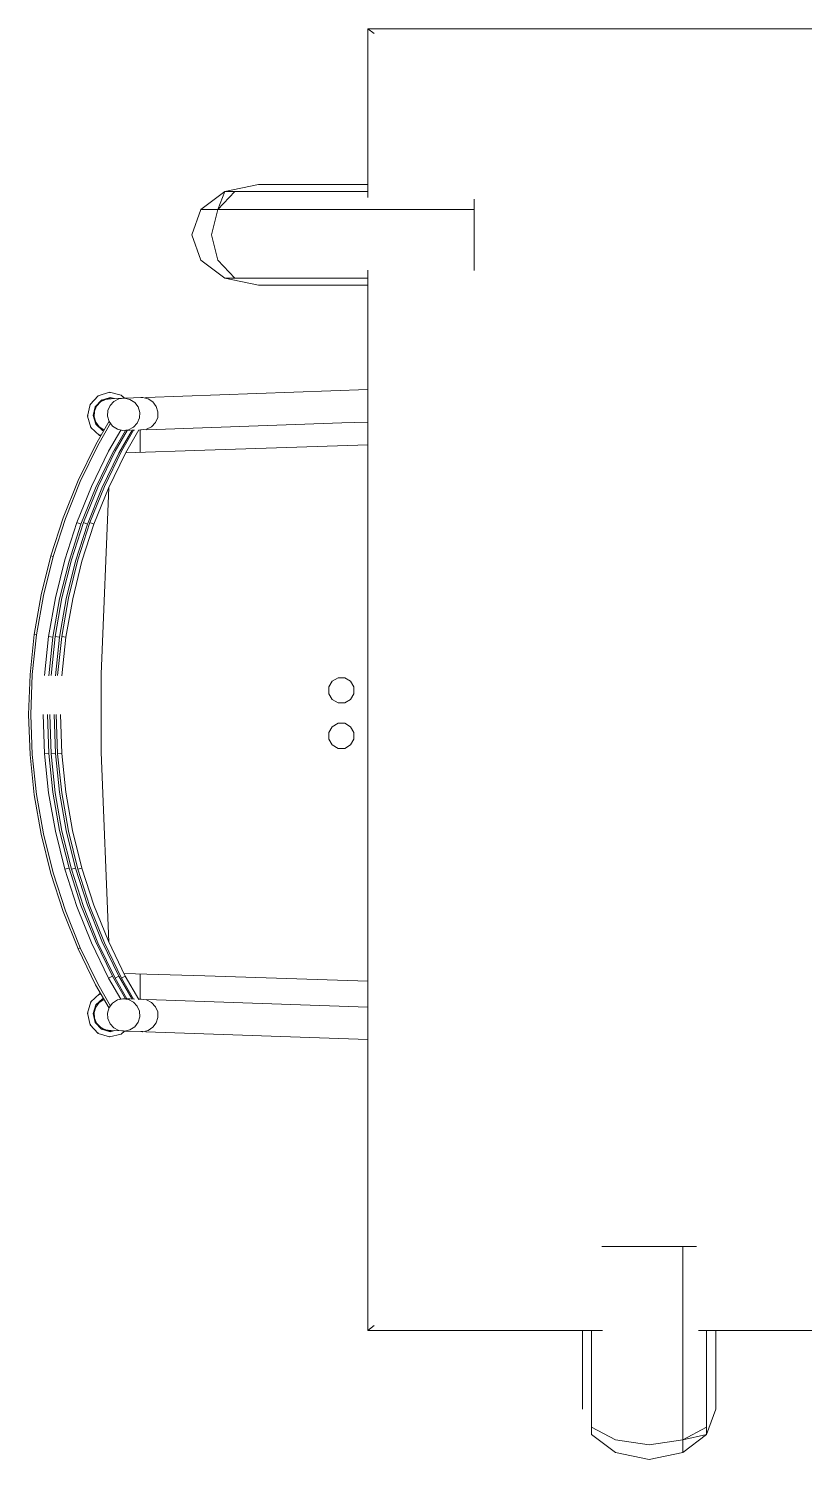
# Model space of a CAD drawing. Header units: millimetres. Extents: x 3103 to 179340, y -10977 to 70536.
# Drawn here: x 46766 to 47401, y 32540 to 33712 of the extents above; entities that cross this region are included whole.
import ezdxf

# ---------------------------------------------------------------- set-up
doc = ezdxf.new("R2010")
doc.units = ezdxf.units.MM
doc.header["$LTSCALE"] = 0.5
doc.layers.add('MEBEL', color=1, linetype='Continuous')

# ---------------------------------------------------------------- blocks, each defined once
blk = doc.blocks.new('ms_12')
at = {"layer": 'MEBEL', "linetype": 'Continuous', "lineweight": 0}
for p, q in [((277.1, 407.1), (277.1, 545.3)), ((277.1, 545.3), (282.4, 541.3)), ((1422.4, 545.3), (277.1, 545.3)), ((160.1, 412), (140.5, 397.3)), ((154.3, 397.3), (168.2, 412)), ((154.3, 397.3), (160.1, 412)), ((160.1, 412), (187.7, 417.7)), ((168.2, 412), (160.1, 412)), ((168.2, 412), (277.1, 412)), ((187.7, 417.7), (277.1, 417.7)), ((364.4, 397.3), (364.4, 405.8)), ((133.1, 376.5), (140.5, 397.3)), ((140.5, 397.3), (154.3, 397.3)), ((149.1, 376.5), (154.3, 397.3)), ((154.3, 397.3), (364.4, 397.3)), ((364.4, 397.3), (364.4, 347.2)), ((140.5, 355.7), (133.1, 376.5)), ((154.3, 355.7), (149.1, 376.5)), ((160.1, 341), (140.5, 355.7)), ((168.2, 341), (154.3, 355.7)), ((187.7, 335.3), (160.1, 341)), ((160.1, 341), (277.1, 341)), ((277.1, -520.7), (277.1, 347.5)), ((277.1, 335.3), (187.7, 335.3)), ((56.3, 244.7), (65.6, 247.5)), ((65.6, 247.5), (75.1, 245.3)), ((65.8, 247.1), (65.6, 247.5)), ((95.3, 243.4), (277.1, 249.7)), ((47.5, 228.1), (49.7, 237.5)), ((49.7, 237.5), (56.3, 244.7)), ((49.7, 237.5), (50.3, 237.4)), ((52.3, 228.4), (54, 235.6)), ((53.3, 232), (55.1, 236.3)), ((54, 235.6), (59, 241.1)), ((55.1, 236.3), (58.2, 239.6)), ((56.3, 244.7), (56.7, 244.3)), ((58.2, 239.6), (62.3, 241.7)), ((58.5, 240.5), (62, 241.6)), ((58.5, 240.5), (59.6, 241.3)), ((59, 241.1), (66.1, 243.2)), ((62.3, 241.7), (66.9, 242.3)), ((62.6, 241.8), (65.4, 242.6)), ((64.4, 232.5), (66.1, 236.7)), ((65.4, 242.6), (66.9, 242.3)), ((66.1, 243.2), (69.7, 242.4)), ((66.1, 236.7), (69.3, 240.1)), ((66.9, 242.3), (77.1, 242.7)), ((69.3, 240.1), (73.4, 242.2)), ((73.4, 242.2), (77.9, 242.8)), ((75.1, 245.3), (75, 244.9)), ((77.6, 242.7), (75.1, 245.3)), ((75.1, 245.3), (77.8, 242.7)), ((77.9, 242.8), (92.7, 243.2)), ((77.9, 242.8), (82.4, 241.7)), ((82.4, 241.7), (86.3, 239.2)), ((86.3, 239.2), (89, 235.5)), ((89, 235.5), (90.4, 231.1)), ((91.2, 243.2), (92.9, 243.2)), ((92.7, 243.2), (92.9, 243.2)), ((92.9, 243.2), (97.3, 242.2)), ((95.4, 242.6), (95.3, 243.4)), ((97.3, 242.2), (101.2, 239.6)), ((101.2, 239.6), (104, 236)), ((104, 236), (105.3, 231.6)), ((47.5, 228.1), (48.2, 228.2)), ((50.4, 218.8), (47.5, 228.1)), ((54.5, 221.3), (52.3, 228.4)), ((53, 227.4), (53.3, 232)), ((54.4, 223), (53, 227.4)), ((54.4, 204.9), (65.3, 224)), ((57.2, 219.3), (54.4, 223)), ((64.1, 227.9), (64.4, 232.5)), ((65.4, 223.5), (64.1, 227.9)), ((68.2, 219.8), (65.4, 223.5)), ((90.1, 226.5), (88.3, 222.3)), ((90.4, 231.1), (90.1, 226.5)), ((103.3, 222.7), (100.1, 219.3)), ((105.1, 227), (103.3, 222.7)), ((105.3, 231.6), (105.1, 227)), ((277.1, 223.1), (255.8, 222.4)), ((50.4, 218.8), (51, 219.1)), ((57.5, 212.1), (50.4, 218.8)), ((59.9, 216.2), (54.5, 221.3)), ((56, 204), (66.4, 222.2)), ((61, 216.8), (57.2, 219.3)), ((57.5, 212.1), (57.9, 212.6)), ((58.4, 211.9), (57.5, 212.1)), ((57.9, 212.6), (58.7, 212.5)), ((60.7, 216), (59.9, 216.2)), ((61.2, 216.8), (61, 216.8)), ((64.9, 199.4), (74.9, 216.6)), ((68, 197.7), (78.7, 216.3)), ((72.1, 217.3), (68.2, 219.8)), ((70.3, 199.4), (80, 216.3)), ((76.5, 216.2), (72.1, 217.3)), ((73.4, 197.7), (84.2, 216.6)), ((75.6, 199.4), (85.4, 216.5)), ((81.1, 216.8), (76.5, 216.2)), ((76.5, 216.2), (82.9, 216.4)), ((78.7, 197.7), (89.7, 216.9)), ((85.2, 218.9), (81.1, 216.8)), ((84.1, 216.5), (86.2, 216.5)), ((88.3, 222.3), (85.2, 218.9)), ((89.5, 216.6), (91, 216.7)), ((91.3, 216.7), (89.5, 216.6)), ((90.8, 198.4), (90.8, 216.7)), ((91.5, 216.7), (91.3, 216.7)), ((96, 217.2), (91.5, 216.7)), ((100.1, 219.3), (96, 217.2)), ((255.8, 222.4), (96.3, 216.8)), ((96.3, 216.8), (96.3, 217.4)), ((40, 175.3), (54.4, 204.9)), ((41.7, 174.6), (56, 204)), ((50.9, 170.5), (64.9, 199.4)), ((56.3, 170.5), (70.3, 199.4)), ((61.6, 170.5), (75.6, 199.4)), ((78.9, 198), (143.8, 200.1)), ((143.8, 200.1), (78.9, 198)), ((143.8, 200.1), (219.1, 202.5)), ((219.1, 202.5), (143.8, 200.1)), ((219.1, 202.5), (277.1, 204.4)), ((277.1, 204.4), (219.1, 202.5)), ((54.2, 169.1), (68, 197.7)), ((59.5, 169.1), (73.4, 197.7)), ((64.8, 169.1), (78.7, 197.7)), ((27.7, 144.8), (40, 175.3)), ((29.5, 144.1), (41.7, 174.6)), ((39, 140.8), (50.9, 170.5)), ((42.3, 139.6), (54.2, 169.1)), ((44.3, 140.8), (56.3, 170.5)), ((47.6, 139.6), (59.5, 169.1)), ((49.6, 140.8), (61.6, 170.5)), ((52.9, 139.6), (64.8, 169.1)), ((58.7, 16.8), (65, 169.5)), ((17.6, 113.5), (27.7, 144.8)), ((19.4, 113), (29.5, 144.1)), ((39, 140.8), (29.1, 110.2)), ((44.3, 140.8), (34.4, 110.2)), ((42.3, 139.6), (39, 140.8)), ((49.6, 140.8), (39.8, 110.2)), ((47.6, 139.6), (44.3, 140.8)), ((52.9, 139.6), (49.6, 140.8)), ((32.5, 109.3), (42.3, 139.6)), ((37.8, 109.3), (47.6, 139.6)), ((43.1, 109.3), (52.9, 139.6)), ((17.6, 113.5), (9.7, 81.6)), ((11.5, 81.2), (19.4, 113)), ((19.4, 113), (17.6, 113.5)), ((29.1, 110.2), (21.4, 79.1)), ((24.8, 78.4), (32.5, 109.3)), ((34.4, 110.2), (26.7, 79.1)), ((30.2, 78.4), (37.8, 109.3)), ((39.8, 110.2), (32, 79.1)), ((35.5, 78.4), (43.1, 109.3)), ((9.7, 81.6), (4, 49.2)), ((5.8, 48.9), (11.5, 81.2)), ((21.4, 79.1), (15.8, 47.5)), ((19.3, 47.1), (24.8, 78.4)), ((26.7, 79.1), (21.2, 47.5)), ((24.6, 47.1), (30.2, 78.4)), ((32, 79.1), (26.5, 47.5)), ((30, 47.1), (35.5, 78.4)), ((0.6, 16.4), (4, 49.2)), ((5.8, 48.9), (2.4, 16.3)), ((4, 49.2), (5.8, 48.9)), ((15.8, 47.5), (12.5, 15.6)), ((19.3, 47.1), (15.8, 47.5)), ((16, 15.4), (19.3, 47.1)), ((21.2, 47.5), (17.8, 15.6)), ((24.6, 47.1), (21.2, 47.5)), ((21.3, 15.4), (24.6, 47.1)), ((26.5, 47.5), (23.1, 15.6)), ((30, 47.1), (26.5, 47.5)), ((26.7, 15.4), (30, 47.1)), ((-0.6, -16.4), (0.6, 16.4)), ((2.4, 16.3), (1.3, -16.5)), ((58.7, -47.1), (58.7, 16.8)), ((248.1, 11), (252.8, 13.8)), ((252.8, 13.8), (258.3, 13.8)), ((258.3, 13.8), (263.1, 11)), ((245.3, 6.2), (248.1, 11)), ((245.3, 0.7), (245.3, 6.2)), ((248.1, -4), (245.3, 0.7)), ((263.1, 11), (265.9, 6.2)), ((265.9, 0.7), (263.1, -4)), ((265.9, 6.2), (265.9, 0.7)), ((252.8, -6.8), (248.1, -4)), ((258.3, -6.8), (252.8, -6.8)), ((263.1, -4), (258.3, -6.8)), ((0.6, -49.3), (-0.6, -16.4)), ((1.3, -16.5), (2.4, -49.2)), ((12.5, -48.5), (11.4, -16.4)), ((16, -48.2), (14.9, -16.4)), ((17.8, -48.5), (16.7, -16.4)), ((21.3, -48.2), (20.2, -16.4)), ((23.1, -48.5), (22, -16.4)), ((26.6, -48.2), (25.5, -16.4)), ((245.3, -31), (248.1, -26.3)), ((245.3, -36.6), (245.3, -31)), ((248.1, -26.3), (252.8, -23.5)), ((252.8, -23.5), (258.3, -23.5)), ((258.3, -23.5), (263.1, -26.3)), ((263.1, -26.3), (265.9, -31)), ((265.9, -31), (265.9, -36.6)), ((248.1, -41.3), (245.3, -36.6)), ((252.8, -44.1), (248.1, -41.3)), ((258.3, -44.1), (252.8, -44.1)), ((263.1, -41.3), (258.3, -44.1)), ((265.9, -36.6), (263.1, -41.3)), ((4, -82), (0.6, -49.3)), ((2.4, -49.2), (5.8, -81.8)), ((12.5, -48.5), (16, -48.2)), ((15.8, -80.4), (12.5, -48.5)), ((16, -48.2), (19.3, -79.9)), ((17.8, -48.5), (21.3, -48.2)), ((21.2, -80.4), (17.8, -48.5)), ((21.3, -48.2), (24.6, -79.9)), ((23.1, -48.5), (26.6, -48.2)), ((26.5, -80.4), (23.1, -48.5)), ((26.6, -48.2), (30, -79.9)), ((65.1, -202.7), (58.7, -47.1)), ((5.8, -81.8), (11.5, -114.1)), ((21.4, -111.9), (15.8, -80.4)), ((19.3, -79.9), (24.8, -111.2)), ((26.7, -111.9), (21.2, -80.4)), ((24.6, -79.9), (30.1, -111.2)), ((32, -111.9), (26.5, -80.4)), ((30, -79.9), (35.4, -111.2)), ((9.7, -114.4), (4, -82)), ((17.6, -146.4), (9.7, -114.4)), ((11.5, -114.1), (19.4, -145.9)), ((29.1, -143.1), (21.4, -111.9)), ((24.8, -111.2), (32.5, -142.1)), ((34.4, -143.1), (26.7, -111.9)), ((30.1, -111.2), (37.8, -142.1)), ((39.7, -143.1), (32, -111.9)), ((35.4, -111.2), (43.1, -142.1)), ((27.7, -177.7), (17.6, -146.4)), ((19.4, -145.9), (29.5, -177.1)), ((29.1, -143.1), (32.5, -142.1)), ((38.9, -173.6), (29.1, -143.1)), ((32.5, -142.1), (42.2, -172.4)), ((34.4, -143.1), (37.8, -142.1)), ((44.3, -173.6), (34.4, -143.1)), ((37.8, -142.1), (47.6, -172.4)), ((39.7, -143.1), (43.1, -142.1)), ((49.6, -173.6), (39.7, -143.1)), ((43.1, -142.1), (52.9, -172.4)), ((50.9, -203.3), (38.9, -173.6)), ((42.2, -172.4), (54.1, -201.9)), ((56.2, -203.3), (44.3, -173.6)), ((47.6, -172.4), (59.4, -201.9)), ((61.5, -203.3), (49.6, -173.6)), ((52.9, -172.4), (64.7, -201.9)), ((40, -208.2), (27.7, -177.7)), ((29.5, -177.1), (41.7, -207.5)), ((40, -208.2), (41.7, -207.5)), ((54.3, -237.8), (40, -208.2)), ((41.7, -207.5), (56, -237)), ((64.9, -232.2), (50.9, -203.3)), ((54.1, -201.9), (68, -230.6)), ((70.2, -232.2), (56.2, -203.3)), ((59.4, -201.9), (73.3, -230.6)), ((75.5, -232.2), (61.5, -203.3)), ((64.7, -201.9), (78.6, -230.6)), ((64.9, -232.2), (68, -230.6)), ((74.8, -249.5), (64.9, -232.2)), ((68, -230.6), (78.7, -249.2)), ((73.3, -230.6), (70.2, -232.2)), ((70.2, -232.2), (79.9, -249.2)), ((84.1, -249.4), (73.3, -230.6)), ((78.6, -230.6), (75.5, -232.2)), ((75.5, -232.2), (85.4, -249.4)), ((143.8, -230.4), (77.5, -228.3)), ((77.5, -228.3), (143.8, -230.4)), ((89.6, -249.8), (78.6, -230.6)), ((90.8, -249.5), (90.8, -228.7)), ((219.1, -232.8), (143.8, -230.4)), ((143.8, -230.4), (219.1, -232.8)), ((277.1, -234.7), (219.1, -232.8)), ((219.1, -232.8), (277.1, -234.7)), ((50.4, -251.6), (57.5, -245)), ((65.3, -256.9), (54.3, -237.8)), ((56, -237), (66.4, -255.1)), ((57.5, -245), (58.3, -244.8)), ((57.5, -245), (57.9, -245.5)), ((47.5, -260.9), (50.4, -251.6)), ((50.4, -251.6), (51, -252)), ((54.5, -254.2), (52.3, -261.3)), ((53, -260.3), (54.4, -255.9)), ((54.4, -255.9), (57.2, -252.2)), ((59.9, -249.1), (54.5, -254.2)), ((57.2, -252.2), (61, -249.7)), ((60.7, -248.9), (59.9, -249.1)), ((61, -249.7), (61.1, -249.6)), ((64.1, -260.8), (65.4, -256.3)), ((65.4, -256.3), (68.2, -252.6)), ((68.2, -252.6), (72.1, -250.1)), ((72.1, -250.1), (76.5, -249.1)), ((76.5, -249.1), (81.1, -249.7)), ((82.9, -249.3), (76.5, -249.1)), ((81.1, -249.7), (85.2, -251.8)), ((86.2, -249.4), (84.1, -249.3)), ((85.2, -251.8), (88.3, -255.1)), ((88.3, -255.1), (90.1, -259.4)), ((91.3, -249.5), (89.5, -249.5)), ((89.5, -249.5), (91.1, -249.5)), ((91.5, -249.5), (91.3, -249.5)), ((96, -250.1), (91.5, -249.5)), ((100.1, -252.2), (96, -250.1)), ((277.1, -256), (96.3, -249.7)), ((96.3, -249.7), (96.3, -250.2)), ((103.3, -255.6), (100.1, -252.2)), ((105.1, -259.8), (103.3, -255.6)), ((49.7, -270.4), (47.5, -260.9)), ((47.5, -260.9), (48.2, -261)), ((52.3, -261.3), (54, -268.5)), ((53.3, -264.9), (53, -260.3)), ((55.1, -269.1), (53.3, -264.9)), ((54, -268.5), (59, -273.9)), ((58.2, -272.5), (55.1, -269.1)), ((64.4, -265.3), (64.1, -260.8)), ((66.1, -269.6), (64.4, -265.3)), ((89, -268.4), (86.3, -272.1)), ((90.4, -264), (89, -268.4)), ((90.1, -259.4), (90.4, -264)), ((101.2, -272.5), (104, -268.8)), ((104, -268.8), (105.3, -264.4)), ((105.3, -264.4), (105.1, -259.8)), ((49.7, -270.4), (50.3, -270.2)), ((56.3, -277.5), (49.7, -270.4)), ((56.3, -277.5), (56.7, -277.1)), ((65.6, -280.3), (56.3, -277.5)), ((62.3, -274.6), (58.2, -272.5)), ((62, -274.4), (58.5, -273.4)), ((59.6, -274.1), (58.5, -273.4)), ((59, -273.9), (66.1, -276.1)), ((66.9, -275.1), (62.3, -274.6)), ((65.4, -275.5), (62.6, -274.6)), ((68.1, -275.6), (65.4, -275.5)), ((75.1, -278.1), (65.6, -280.3)), ((65.6, -280.3), (65.8, -279.9)), ((69.3, -273), (66.1, -269.6)), ((66.1, -276.1), (69.7, -275.2)), ((77.1, -275.5), (66.9, -275.1)), ((73.4, -275), (69.3, -273)), ((77.9, -275.6), (73.4, -275)), ((75, -277.8), (75.1, -278.1)), ((75.1, -278.1), (77.8, -275.6)), ((82.4, -274.6), (77.9, -275.6)), ((92.7, -276), (77.9, -275.6)), ((86.3, -272.1), (82.4, -274.6)), ((91.4, -276), (92.9, -276.1)), ((92.9, -276.1), (92.7, -276)), ((92.9, -276.1), (97.3, -275)), ((95.3, -276.2), (95.4, -275.5)), ((277.1, -282.6), (95.3, -276.2)), ((97.3, -275), (101.2, -272.5)), ((535.1, -451.9), (468.8, -451.9)), ((535.1, -610.3), (535.1, -451.9)), ((535.1, -451.9), (546.4, -451.9)), ((277.1, -520.7), (282.4, -516.7)), ((469.5, -520.7), (277.1, -520.7)), ((453, -585.2), (453, -520.7)), ((460.5, -599.9), (460.5, -520.7)), ((1690.9, -520.7), (548, -520.7)), ((554.7, -599.9), (554.7, -520.7)), ((562.2, -585.2), (562.2, -520.7)), ((554.7, -606), (562.2, -585.2)), ((480, -610.3), (460.5, -599.9)), ((460.5, -599.9), (460.5, -606)), ((460.5, -606), (480, -620.7)), ((535.1, -610.3), (554.7, -599.9)), ((535.1, -620.7), (554.7, -606)), ((554.7, -606), (535.1, -610.3)), ((554.7, -599.9), (554.7, -606)), ((507.6, -614.3), (480, -610.3)), ((480, -620.7), (507.6, -626.4)), ((535.1, -610.3), (507.6, -614.3)), ((507.6, -626.4), (535.1, -620.7)), ((535.1, -620.7), (535.1, -610.3))]:
    blk.add_line(p, q, dxfattribs=at)

msp = doc.modelspace()

# ---------------------------------------------------------------- block references
at = {"layer": 'MEBEL'}
msp.add_blockref('ms_12', (46766.2, 33166.8), dxfattribs=at)

doc.saveas('drawing.dxf')
